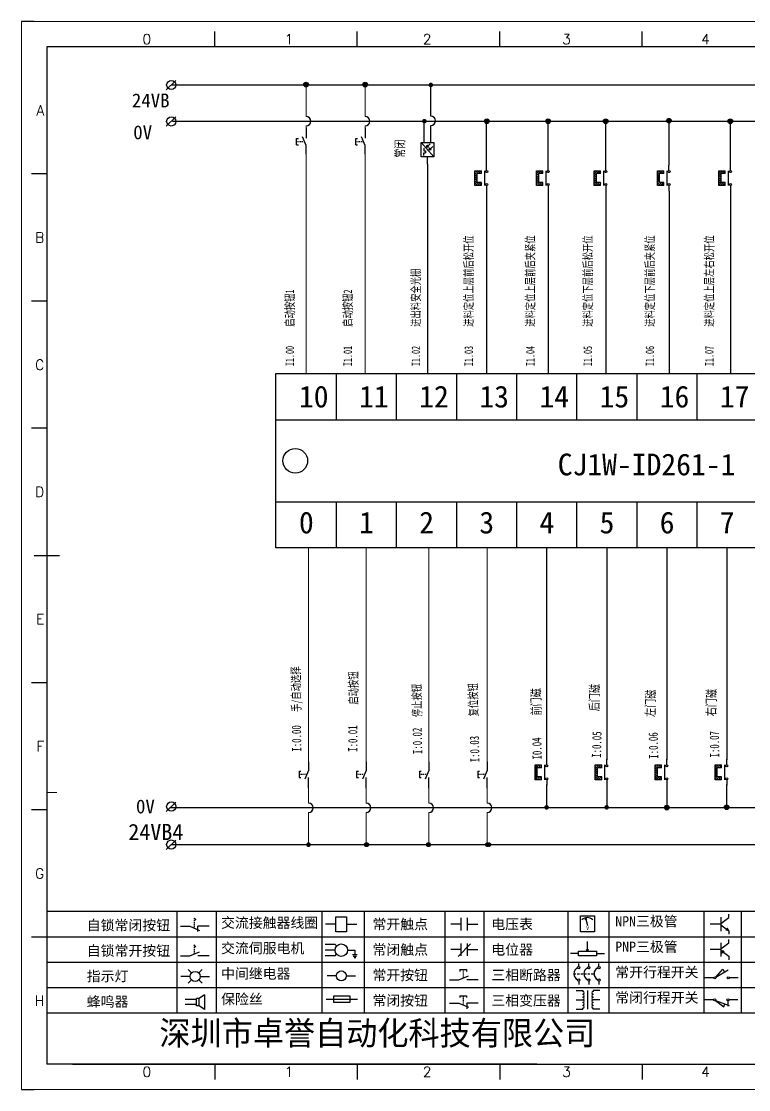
# Model space of a CAD drawing. Extents: x 38255 to 47052, y -6758 to -3353.
# Drawn here: x 39142.9 to 39300.1, y -5387.1 to -5156.1 of the extents above; entities that cross this region are included whole.
import ezdxf
from ezdxf.enums import TextEntityAlignment as Align

# ---------------------------------------------------------------- set-up
doc = ezdxf.new("R2010")
doc.units = 0
doc.header["$MEASUREMENT"] = 0
doc.layers.add('AE_BOR', color=1, linetype='Continuous')
doc.layers.add('frame', color=7, linetype='Continuous', lineweight=15)
doc.styles.add('WD', font='romans.shx', dxfattribs={"bigfont": 'gbcbig.shx'})
doc.styles.add('宋', font='', dxfattribs={"width": 0.7})
doc.styles.add('汉字', font='')
doc.styles.get('宋').set_extended_font_data('SimSun')
doc.styles.get('汉字').set_extended_font_data('新宋体')

# ---------------------------------------------------------------- blocks, each defined once
blk = doc.blocks.new('光电开关')
at = {"linetype": 'ByBlock'}
h = blk.add_hatch(dxfattribs=at)
h.set_pattern_fill('ANSI31', color=256, scale=0.01, style=0)
h.set_pattern_definition([(45, (0.172267, 0), (-0.0224506403, 0.0224506403), [])])
h.paths.add_polyline_path([(-1882.44, -776.34), (-1882.5, -775.91), (-1882.68, -776.07)])
h.paths.add_polyline_path([(-1882.86, -776.23), (-1882.44, -776.34), (-1882.68, -776.07)])
h.paths.add_polyline_path([(-1883.05, -776.88), (-1883.11, -776.45), (-1883.29, -776.61)])
h.paths.add_polyline_path([(-1883.47, -776.77), (-1883.05, -776.88), (-1883.29, -776.61)])
for p, q in [((-1884.01, -775.96), (-1885.56, -775.96)), ((-1880.91, -775.3), (-1884.01, -778.05)), ((-1883.75, -776.09), (-1883.05, -776.88)), ((-1883.14, -775.55), (-1882.44, -776.34)), ((-1882.5, -775.91), (-1882.86, -776.23)), ((-1882.44, -776.34), (-1882.5, -775.91)), ((-1884.01, -777.39), (-1885.56, -777.39)), ((-1883.11, -776.45), (-1883.47, -776.77)), ((-1883.05, -776.88), (-1883.47, -776.77)), ((-1883.05, -776.88), (-1883.11, -776.45)), ((-1882.44, -776.34), (-1882.86, -776.23)), ((-1882.78, -777.47), (-1882.23, -777.47)), ((-1882.23, -777.47), (-1882.23, -777.14)), ((-1882.23, -777.14), (-1881.78, -777.14)), ((-1881.78, -777.47), (-1881.78, -777.14)), ((-1881.23, -777.47), (-1881.78, -777.47)), ((-1879.37, -776.67), (-1880.91, -776.67))]:
    blk.add_line(p, q, dxfattribs=at)
blk.add_lwpolyline([(-1884.01, -775.3), (-1880.91, -775.3), (-1880.91, -778.05), (-1884.01, -778.05)], close=True, dxfattribs=at)
blk = doc.blocks.new('*U34')
at = {"linetype": 'ByBlock'}
for p, q in [((-1909.23, -780.45), (-1909.23, -780.67)), ((-1909.23, -780.45), (-1908.92, -780.84)), ((-1909.23, -780.84), (-1909.23, -781.05)), ((-1911.92, -782.07), (-1910.06, -782.07)), ((-1910.06, -782.07), (-1908.18, -782.88)), ((-1909.23, -781.23), (-1909.23, -781.44)), ((-1909.23, -781.61), (-1909.23, -781.83)), ((-1909.23, -782), (-1909.23, -782.21)), ((-1909.23, -782.38), (-1909.23, -782.43)), ((-1908.52, -783.07), (-1908.52, -782.07)), ((-1906.25, -782.07), (-1908.52, -782.07))]:
    blk.add_line(p, q, dxfattribs=at)
blk = doc.blocks.new('*U36')
at = {"linetype": 'ByBlock'}
for p, q in [((-1908.88, -791.17), (-1909.23, -790.71)), ((-1909.23, -790.71), (-1909.23, -790.92)), ((-1909.23, -791.09), (-1909.23, -791.31)), ((-1909.23, -791.48), (-1909.23, -791.69)), ((-1911.92, -792.89), (-1910.06, -792.89)), ((-1910.06, -792.89), (-1908.18, -792.08)), ((-1909.23, -791.86), (-1909.23, -792.08)), ((-1909.23, -792.25), (-1909.23, -792.47)), ((-1906.25, -792.89), (-1908.52, -792.89))]:
    blk.add_line(p, q, dxfattribs=at)
blk = doc.blocks.new('蜂鸣器')
at = {"linetype": 'ByBlock'}
for p, q in [((-1907.17, -795.53), (-1908.25, -796.26)), ((-1907.17, -795.53), (-1907.17, -798.41)), ((-1908.8, -796.48), (-1911.01, -796.48)), ((-1908.8, -797.46), (-1911.01, -797.46)), ((-1908.25, -796.26), (-1908.8, -796.26)), ((-1908.8, -797.68), (-1908.8, -796.26)), ((-1908.25, -797.68), (-1908.8, -797.68)), ((-1908.25, -797.68), (-1908.25, -796.26)), ((-1907.17, -798.41), (-1908.25, -797.68))]:
    blk.add_line(p, q, dxfattribs=at)
blk = doc.blocks.new('指示灯')
at = {"linetype": 'ByBlock'}
for p, q in [((-1854.25, -776.92), (-1856.06, -776.92)), ((-1854.62, -775.59), (-1853.97, -776.23)), ((-1851.9, -775.59), (-1852.54, -776.23)), ((-1852.26, -776.92), (-1850.45, -776.92)), ((-1854.62, -778.25), (-1853.97, -777.61)), ((-1851.9, -778.25), (-1852.54, -777.61))]:
    blk.add_line(p, q, dxfattribs=at)
blk.add_circle((-1853.26, -776.92), 0.992, dxfattribs=at)
blk = doc.blocks.new('交流接触器线圈')
at = {"linetype": 'ByBlock'}
for p, q in [((-1880.82, -781.77), (-1882.87, -781.77)), ((-1878.72, -781.77), (-1876.67, -781.77))]:
    blk.add_line(p, q, dxfattribs=at)
blk.add_lwpolyline([(-1880.82, -780.28), (-1878.72, -780.28), (-1878.72, -783.26), (-1880.82, -783.26)], close=True, dxfattribs=at)
blk = doc.blocks.new('交流伺服电机')
at = {"linetype": 'ByBlock'}
for p, q in [((-1880.97, -785.75), (-1882.94, -785.75)), ((-1880.97, -786.85), (-1882.94, -786.85)), ((-1880.97, -785.75), (-1880.65, -786.03)), ((-1878.49, -786.85), (-1877.07, -786.85)), ((-1877.07, -786.85), (-1877.07, -787.72)), ((-1880.97, -787.94), (-1882.94, -787.94)), ((-1880.97, -787.94), (-1880.65, -787.67)), ((-1877.54, -787.72), (-1876.59, -787.72)), ((-1877.38, -788.01), (-1876.75, -788.01)), ((-1877.23, -788.29), (-1876.9, -788.29))]:
    blk.add_line(p, q, dxfattribs=at)
blk.add_circle((-1879.73, -786.85), 1.24, dxfattribs=at)
blk = doc.blocks.new('中间继电器')
at = {"linetype": 'ByBlock'}
for p, q in [((-1880.72, -791.92), (-1882.54, -791.92)), ((-1878.74, -791.92), (-1876.92, -791.92))]:
    blk.add_line(p, q, dxfattribs=at)
blk.add_circle((-1879.73, -791.92), 0.992, dxfattribs=at)
blk = doc.blocks.new('保险丝')
at = {"linetype": 'ByBlock'}
blk.add_line((-1882.72, -796.49), (-1876.55, -796.49), dxfattribs=at)
blk.add_lwpolyline([(-1881.2, -795.86), (-1878.06, -795.86), (-1878.06, -797.12), (-1881.2, -797.12)], close=True, dxfattribs=at)
blk = doc.blocks.new('常开按钮')
at = {"linetype": 'ByBlock'}
for p, q in [((-1910.06, -787.73), (-1908.18, -786.93)), ((-1909.9, -785.68), (-1908.56, -785.68)), ((-1909.9, -785.68), (-1909.9, -786.07)), ((-1909.23, -785.68), (-1909.23, -785.89)), ((-1909.23, -786.06), (-1909.23, -786.28)), ((-1909.23, -786.45), (-1909.23, -786.67)), ((-1909.23, -786.84), (-1909.23, -787.05)), ((-1909.23, -787.22), (-1909.23, -787.38)), ((-1908.56, -785.68), (-1908.56, -786.07)), ((-1911.92, -787.73), (-1910.06, -787.73)), ((-1906.25, -787.73), (-1908.52, -787.73))]:
    blk.add_line(p, q, dxfattribs=at)
blk = doc.blocks.new('常开触点')
at = {"linetype": 'ByBlock'}
for p, q in [((-1853.82, -782.99), (-1853.82, -780.56)), ((-1852.6, -782.99), (-1852.6, -780.56)), ((-1853.82, -781.77), (-1855.88, -781.77)), ((-1852.6, -781.77), (-1850.55, -781.77))]:
    blk.add_line(p, q, dxfattribs=at)
blk = doc.blocks.new('常闭触点')
at = {"linetype": 'ByBlock'}
for p, q in [((-1853.82, -786.77), (-1855.88, -786.77)), ((-1852.01, -785.66), (-1854.43, -788.1)), ((-1853.82, -787.99), (-1853.82, -785.56)), ((-1852.6, -787.99), (-1852.6, -785.56)), ((-1852.6, -786.77), (-1850.55, -786.77))]:
    blk.add_line(p, q, dxfattribs=at)
blk = doc.blocks.new('常闭按钮')
at = {"linetype": 'ByBlock'}
for p, q in [((-1854.11, -790.83), (-1852.77, -790.83)), ((-1854.11, -790.83), (-1854.11, -791.22)), ((-1853.44, -790.83), (-1853.44, -791.04)), ((-1853.44, -791.21), (-1853.44, -791.43)), ((-1853.44, -791.6), (-1853.44, -791.82)), ((-1852.77, -790.83), (-1852.77, -791.22)), ((-1856.13, -792.28), (-1854.28, -792.28)), ((-1854.28, -792.28), (-1852.4, -793.09)), ((-1853.44, -791.99), (-1853.44, -792.2)), ((-1853.44, -792.37), (-1853.44, -792.53)), ((-1850.47, -792.28), (-1852.73, -792.28)), ((-1852.73, -792.28), (-1852.73, -793.43))]:
    blk.add_line(p, q, dxfattribs=at)
blk = doc.blocks.new('电压表')
at = {"linetype": 'ByBlock'}
for p, q in [((-1814.84, -780.75), (-1814.91, -781.13)), ((-1814.6, -781.05), (-1814.91, -781.13)), ((-1814.84, -780.75), (-1814.46, -782.26)), ((-1814.84, -780.75), (-1814.6, -781.05))]:
    blk.add_line(p, q, dxfattribs=at)
blk.add_lwpolyline([(-1815.84, -780.34), (-1813.07, -780.34), (-1813.07, -783.49), (-1815.84, -783.49)], close=True, dxfattribs=at)
blk.add_arc((-1814.46, -782.26), 1.56, 46.8313, 133.1687, dxfattribs=at)
at = {"linetype": 'ByBlock', "insert": (-1814.7, -782.39), "char_height": 0.75, "width": 0.6768, "attachment_point": 1}
blk.add_mtext('V', dxfattribs=at)
blk = doc.blocks.new('电位器')
at = {"linetype": 'ByBlock'}
for p, q in [((-1814.45, -787.3), (-1814.45, -785.39)), ((-1814.45, -787.3), (-1814.62, -786.96)), ((-1814.62, -786.96), (-1814.27, -786.96)), ((-1814.45, -787.3), (-1814.27, -786.96)), ((-1816.21, -787.75), (-1817.79, -787.75)), ((-1812.68, -787.75), (-1811.1, -787.75))]:
    blk.add_line(p, q, dxfattribs=at)
blk.add_lwpolyline([(-1816.21, -787.3), (-1812.68, -787.3), (-1812.68, -788.2), (-1816.21, -788.2)], close=True, dxfattribs=at)
blk = doc.blocks.new('三相断路器')
at = {"linetype": 'ByBlock'}
for p, q in [((-1816.17, -790.33), (-1816.17, -789.7)), ((-1814.17, -790.33), (-1814.17, -789.7)), ((-1812.18, -790.33), (-1812.18, -789.7)), ((-1817.14, -791.74), (-1816.72, -791.74)), ((-1816.45, -791.74), (-1816.03, -791.74)), ((-1816.17, -793.19), (-1816.17, -793.83)), ((-1815.76, -791.74), (-1815.34, -791.74)), ((-1815.07, -791.74), (-1814.65, -791.74)), ((-1814.38, -791.74), (-1813.96, -791.74)), ((-1814.17, -793.19), (-1814.17, -793.83)), ((-1813.69, -791.74), (-1813.27, -791.74)), ((-1812.18, -793.19), (-1812.18, -793.83))]:
    blk.add_line(p, q, dxfattribs=at)
for centre in [(-1816.17, -790.55), (-1814.17, -790.55), (-1812.18, -790.55), (-1816.17, -792.98), (-1814.17, -792.98), (-1812.18, -792.98)]:
    blk.add_circle(centre, 0.219, dxfattribs=at)
for centre in [(-1815.81, -791.74), (-1813.82, -791.74), (-1811.83, -791.74)]:
    blk.add_arc(centre, 1.32, 115.5791, 244.4209, dxfattribs=at)
blk = doc.blocks.new('三相变压器')
at = {"linetype": 'ByBlock'}
for p, q in [((-1816.69, -795.03), (-1815.37, -795.03)), ((-1815.37, -795.03), (-1815.37, -795.24)), ((-1814.34, -798.7), (-1814.34, -795.04)), ((-1812, -795.03), (-1813.32, -795.03)), ((-1813.32, -795.03), (-1813.32, -795.24)), ((-1816.69, -796.87), (-1815.37, -796.87)), ((-1812, -796.87), (-1813.32, -796.87)), ((-1816.69, -798.71), (-1815.37, -798.71)), ((-1815.37, -798.71), (-1815.37, -798.5)), ((-1813.32, -798.71), (-1813.32, -798.5)), ((-1812, -798.71), (-1813.32, -798.71))]:
    blk.add_line(p, q, dxfattribs=at)
for centre, start, end in [((-1815.37, -795.51), 270, 90), ((-1815.37, -796.06), 270, 90), ((-1813.32, -795.51), 90, 270), ((-1813.32, -796.06), 90, 270), ((-1815.37, -796.6), 270, 90), ((-1815.37, -797.14), 270, 90), ((-1815.37, -797.68), 270, 90), ((-1815.37, -798.23), 270, 90), ((-1813.32, -796.6), 90, 270), ((-1813.32, -797.14), 90, 270), ((-1813.32, -797.68), 90, 270), ((-1813.32, -798.23), 90, 270)]:
    blk.add_arc(centre, 0.271, start, end, dxfattribs=at)
blk = doc.blocks.new('NPN三极管')
at = {"linetype": 'ByBlock'}
for p, q in [((-1785.73, -780.61), (-1785.73, -783.32)), ((-1785.73, -781.82), (-1784.15, -780.66)), ((-1784.15, -780.66), (-1784.15, -779.98)), ((-1785.73, -781.97), (-1787.81, -781.97)), ((-1785.73, -782.11), (-1784.15, -783.27)), ((-1784.41, -782.73), (-1784.74, -783.18)), ((-1784.15, -783.27), (-1784.74, -783.18)), ((-1784.15, -783.27), (-1784.41, -782.73)), ((-1784.15, -783.27), (-1784.15, -783.96))]:
    blk.add_line(p, q, dxfattribs=at)
blk = doc.blocks.new('PNP三极管')
at = {"linetype": 'ByBlock'}
for p, q in [((-1784.9, -785.38), (-1784.9, -788.09)), ((-1783.32, -785.43), (-1783.32, -784.75)), ((-1784.9, -786.74), (-1786.98, -786.74)), ((-1784.9, -786.59), (-1783.32, -785.43)), ((-1784.9, -786.88), (-1783.32, -788.04)), ((-1784.9, -786.88), (-1784.31, -786.97)), ((-1784.9, -786.88), (-1784.64, -787.42)), ((-1784.31, -786.97), (-1784.64, -787.42)), ((-1783.32, -788.04), (-1783.32, -788.73))]:
    blk.add_line(p, q, dxfattribs=at)
blk = doc.blocks.new('常开行程开关')
at = {"linetype": 'ByBlock'}
for p, q in [((-1785.89, -792.17), (-1784.52, -790.62)), ((-1785.89, -792.17), (-1783.43, -790.72)), ((-1784.52, -790.62), (-1784.19, -791.17)), ((-1786.29, -792.3), (-1788.01, -792.3)), ((-1781.48, -792.3), (-1783.21, -792.3))]:
    blk.add_line(p, q, dxfattribs=at)
for centre in [(-1786.07, -792.3), (-1783.42, -792.3)]:
    blk.add_circle(centre, 0.219, dxfattribs=at)
blk = doc.blocks.new('常闭行程开关')
at = {"linetype": 'ByBlock'}
for p, q in [((-1786.34, -796.62), (-1788.07, -796.62)), ((-1785.93, -796.72), (-1783.25, -797.7)), ((-1785.93, -796.72), (-1784.3, -798)), ((-1784.3, -798), (-1784.08, -797.4)), ((-1783.48, -796.84), (-1783.48, -797.85)), ((-1781.54, -796.62), (-1783.26, -796.62))]:
    blk.add_line(p, q, dxfattribs=at)
for centre in [(-1786.12, -796.62), (-1783.48, -796.62)]:
    blk.add_circle(centre, 0.219, dxfattribs=at)
blk = doc.blocks.new('电控横A4')
for p, q in [((292, -5), (5, -5)), ((5, -5), (5, -205)), ((10.03, -205), (289.53, -205)), ((130.8, -205), (190.75, -205))]:
    blk.add_line(p, q)
at = {"lineweight": 9, "ltscale": 0.1}
for p, q in [((5, -151.57), (7, -151.57)), ((101.34, -205), (130.8, -205)), ((129.44, -205), (129.44, -205)), ((129.44, -205), (129.44, -205)), ((129.44, -205), (129.44, -205)), ((129.44, -205), (129.44, -205))]:
    blk.add_line(p, q, dxfattribs=at)
at = {"linetype": 'ByBlock'}
for p, q in [((292, -175), (5, -175)), ((292, -180), (5, -180)), ((292, -185), (5, -185)), ((292, -190), (5, -190)), ((292, -195), (5, -195))]:
    blk.add_line(p, q, dxfattribs=at)
at = {"color": 0, "lineweight": -2}
for p, q in [((30.58, -175), (30.58, -195)), ((38.26, -175), (38.26, -195)), ((59.05, -175), (59.05, -195)), ((67.4, -175), (67.4, -195)), ((83.26, -175), (83.26, -195)), ((90.91, -175), (90.91, -195)), ((107.4, -175), (107.4, -195)), ((115.5, -175), (115.5, -195)), ((134.12, -175), (134.12, -195)), ((141.48, -175), (141.48, -195))]:
    blk.add_line(p, q, dxfattribs=at)
at = {"color": 0, "ltscale": 2}
blk.add_line((101.34, -205), (5, -205), dxfattribs=at)
at = {"layer": 'AE_BOR', "lineweight": 30}
for p, q in [((2.53, 0), (0, 0)), ((0, -210), (2.53, -210))]:
    blk.add_line(p, q, dxfattribs=at)
at = {"layer": 'AE_BOR', "color": 1, "lineweight": 15}
for p, q in [((0, 0), (297, 0)), ((0, -210), (0, 0)), ((297, -210), (0, -210))]:
    blk.add_line(p, q, dxfattribs=at)
at = {"layer": 'AE_BOR'}
for p, q in [((38.03, -5), (38.03, -2)), ((66.03, -5), (66.03, -2)), ((94.03, -5), (94.03, -2)), ((122.03, -5), (122.03, -2)), ((5, -30), (2, -30)), ((5, -55), (2, -55)), ((5, -80), (2, -80)), ((5, -130), (2, -130)), ((5, -155), (2, -155)), ((5, -180), (2, -180)), ((38.03, -205), (38.03, -208)), ((66.03, -205), (66.03, -208)), ((94.03, -205), (94.03, -208)), ((122.03, -205), (122.03, -208))]:
    blk.add_line(p, q, dxfattribs=at)
at = {"layer": 'AE_BOR', "color": 2, "lineweight": 30}
blk.add_line((2.5, -105), (7.5, -105), dxfattribs=at)
at = {"linetype": 'ByBlock'}
for name, p in [('*U34', (1943.19, 604.18)), ('交流接触器线圈', (1942.62, 604.27)), ('常开触点', (1940.27, 604.3)), ('电压表', (1925.71, 604.52)), ('NPN三极管', (1923.2, 604.5)), ('PNP三极管', (1922.37, 604.27)), ('*U36', (1943.19, 609.18)), ('交流伺服电机', (1942.62, 604.27)), ('常闭触点', (1940.27, 604.3)), ('电位器', (1925.71, 604.52)), ('指示灯', (1887.41, 589.18)), ('中间继电器', (1942.62, 604.27)), ('常开按钮', (1996.06, 599.3)), ('三相断路器', (1925.71, 604.52)), ('常开行程开关', (1922.37, 604.27)), ('三相变压器', (1925.71, 604.52)), ('蜂鸣器', (1943.19, 604.18)), ('保险丝', (1942.62, 604.27)), ('常闭按钮', (1940.27, 599.3)), ('常闭行程开关', (1922.37, 604.27))]:
    blk.add_blockref(name, p, dxfattribs=at)
at = {"char_height": 2, "attachment_point": 1, "style": '汉字'}
for s, insert in [('{\\fKaiTi_GB2312|b0|i0|c134|p49;自锁常闭按钮}', (12.86, -176.69)), ('{\\fKaiTi_GB2312|b0|i0|c134|p49;交流接触器线圈}', (39.25, -176.19)), ('{\\fKaiTi_GB2312|b0|i0|c134|p49;常开触点}', (69.01, -176.48)), ('{\\fKaiTi_GB2312|b0|i0|c134|p49;电压表}', (92.37, -176.47)), ('{\\fKaiTi_GB2312|b0|i0|c134|p49;NPN三极管}', (116.73, -175.91)), ('{\\fKaiTi_GB2312|b0|i0|c134|p49;自锁常开按钮}', (12.86, -181.69)), ('{\\fKaiTi_GB2312|b0|i0|c134|p49;交流伺服电机}', (39.25, -181.19)), ('{\\fKaiTi_GB2312|b0|i0|c134|p49;常闭触点}', (69.01, -181.48)), ('{\\fKaiTi_GB2312|b0|i0|c134|p49;电位器}', (92.37, -181.47)), ('{\\fKaiTi_GB2312|b0|i0|c134|p49;PNP三极管}', (116.73, -180.91)), ('{\\fKaiTi_GB2312|b0|i0|c134|p49;指示灯}', (12.86, -186.69)), ('{\\fKaiTi_GB2312|b0|i0|c134|p49;中间继电器}', (39.25, -186.19)), ('{\\fKaiTi_GB2312|b0|i0|c134|p49;常开按钮}', (69.01, -186.48)), ('{\\fKaiTi_GB2312|b0|i0|c134|p49;三相断路器}', (92.37, -186.47)), ('{\\fKaiTi_GB2312|b0|i0|c134|p49;常开行程开关}', (116.73, -185.91)), ('{\\fKaiTi_GB2312|b0|i0|c134|p49;保险丝}', (39.25, -191.19)), ('{\\fKaiTi_GB2312|b0|i0|c134|p49;常闭行程开关}', (116.73, -190.91)), ('{\\fKaiTi_GB2312|b0|i0|c134|p49;蜂鸣器}', (12.86, -191.69)), ('{\\fKaiTi_GB2312|b0|i0|c134|p49;常闭按钮}', (69.01, -191.48)), ('{\\fKaiTi_GB2312|b0|i0|c134|p49;三相变压器}', (92.37, -191.47))]:
    blk.add_mtext(s, dxfattribs=dict(at, insert=insert))
at = {"color": 0, "lineweight": -2, "insert": (27.14, -196.53), "char_height": 4.7064, "width": 96.1138, "attachment_point": 1}
blk.add_mtext('深圳市卓誉自动化科技有限公司', dxfattribs=at)
at = {"layer": 'AE_BOR', "style": 'WD'}
for s, p in [('0', (24.67, -4.5)), ('1', (52.6, -4.5)), ('2', (79.75, -4.5)), ('3', (107.15, -4.5)), ('4', (134.45, -4.5)), ('0', (24.67, -207.5)), ('1', (52.6, -207.5)), ('2', (79.75, -207.5)), ('3', (107.15, -207.5)), ('4', (134.45, -207.5))]:
    blk.add_text(s, height=2, dxfattribs=at).set_placement(p, align=Align.CENTER)
for s, p in [('A', (4.5, -17.5)), ('B', (4.5, -42.5)), ('C', (4.5, -67.5)), ('D', (4.5, -92.5)), ('E', (4.5, -117.5)), ('F', (4.5, -142.5)), ('G', (4.5, -167.5)), ('H', (4.5, -192.5))]:
    blk.add_text(s, height=2, dxfattribs=at).set_placement(p, align=Align.MIDDLE_RIGHT)
blk = doc.blocks.new('磁性开关')
at = {"linetype": 'ByBlock'}
h = blk.add_hatch(dxfattribs=at)
h.set_pattern_fill('ANSI31', color=256, scale=0.1, style=0)
h.set_pattern_definition([(45, (0, 0), (-0.224506403, 0.224506403), [])])
h.paths.add_polyline_path([(-1910.88, -776.69), (-1910.88, -775.29), (-1907.69, -775.29), (-1907.69, -776.69), (-1908.31, -776.69), (-1908.31, -775.79), (-1910.25, -775.79), (-1910.25, -776.69)])
for p, q in [((-1910.88, -776.69), (-1910.88, -775.29)), ((-1910.88, -775.29), (-1907.69, -775.29)), ((-1910.25, -776.69), (-1910.25, -775.79)), ((-1910.25, -775.79), (-1908.31, -775.79)), ((-1908.31, -776.69), (-1908.31, -775.79)), ((-1907.69, -775.29), (-1907.69, -776.69)), ((-1910.91, -777.81), (-1912.09, -777.81)), ((-1910.88, -776.69), (-1910.25, -776.69)), ((-1910.88, -777.39), (-1907.69, -777.39)), ((-1908.31, -776.69), (-1907.69, -776.69)), ((-1907.66, -777.81), (-1906.48, -777.81))]:
    blk.add_line(p, q, dxfattribs=at)
for centre in [(-1910.68, -777.81), (-1907.88, -777.81)]:
    blk.add_circle(centre, 0.225, dxfattribs=at)

msp = doc.modelspace()

# ---------------------------------------------------------------- hatches: boundary and pattern name
at = {"lineweight": -2}
h = msp.add_hatch(color=0, dxfattribs=at)
edge = h.paths.add_edge_path()
edge.add_arc((39204.457, -5169.739), 0.5, 0, 360)
h = msp.add_hatch(color=0, dxfattribs=at)
edge = h.paths.add_edge_path()
edge.add_arc((39204.458, -5169.733), 0.5, 0, 360)
h = msp.add_hatch(color=0, dxfattribs=at)
edge = h.paths.add_edge_path()
edge.add_arc((39217.229, -5169.739), 0.5, 0, 360)
h = msp.add_hatch(color=0, dxfattribs=at)
edge = h.paths.add_edge_path()
edge.add_arc((39217.23, -5169.733), 0.5, 0, 360)
h = msp.add_hatch(color=0, dxfattribs=at)
edge = h.paths.add_edge_path()
edge.add_arc((39231.422, -5169.835), 0.5, 180, 540)
h = msp.add_hatch(color=0, dxfattribs=at)
edge = h.paths.add_edge_path()
edge.add_arc((39230.035, -5177.661), 0.5, 180, 540)
h = msp.add_hatch(color=0, dxfattribs=at)
edge = h.paths.add_edge_path()
edge.add_arc((39243.527, -5177.67), 0.5, 0, 360)
h = msp.add_hatch(color=0, dxfattribs=at)
edge = h.paths.add_edge_path()
edge.add_arc((39256.802, -5177.67), 0.5, 0, 360)
h = msp.add_hatch(color=0, dxfattribs=at)
edge = h.paths.add_edge_path()
edge.add_arc((39269.247, -5177.67), 0.5, 0, 360)
h = msp.add_hatch(color=0, dxfattribs=at)
edge = h.paths.add_edge_path()
edge.add_arc((39282.921, -5177.56), 0.5, 0, 360)
h = msp.add_hatch(color=0, dxfattribs=at)
edge = h.paths.add_edge_path()
edge.add_arc((39296.18, -5177.672), 0.5, 0, 360)
h = msp.add_hatch(color=0, dxfattribs=at)
edge = h.paths.add_edge_path()
edge.add_arc((39256.454, -5326.043), 0.5, 0, 360)
h = msp.add_hatch(color=0, dxfattribs=at)
edge = h.paths.add_edge_path()
edge.add_arc((39269.442, -5326.038), 0.5, 0, 360)
h = msp.add_hatch(color=0, dxfattribs=at)
edge = h.paths.add_edge_path()
edge.add_arc((39282.451, -5326.084), 0.5, 0, 360)
h = msp.add_hatch(color=0, dxfattribs=at)
edge = h.paths.add_edge_path()
edge.add_arc((39295.382, -5326.022), 0.5, 0, 360)
h = msp.add_hatch(color=0, dxfattribs=at)
edge = h.paths.add_edge_path()
edge.add_arc((39204.977, -5334.107), 0.5, 0, 360, ccw=False)
h = msp.add_hatch(color=0, dxfattribs=at)
edge = h.paths.add_edge_path()
edge.add_arc((39217.427, -5334.107), 0.5, 0, 360, ccw=False)
h = msp.add_hatch(color=0, dxfattribs=at)
edge = h.paths.add_edge_path()
edge.add_arc((39217.632, -5334.107), 0.5, 0, 360, ccw=False)
h = msp.add_hatch(color=0, dxfattribs=at)
edge = h.paths.add_edge_path()
edge.add_arc((39230.832, -5334.107), 0.5, 0, 360, ccw=False)
h = msp.add_hatch(color=0, dxfattribs=at)
edge = h.paths.add_edge_path()
edge.add_arc((39230.998, -5334.107), 0.5, 0, 360, ccw=False)
h = msp.add_hatch(color=0, dxfattribs=at)
edge = h.paths.add_edge_path()
edge.add_arc((39243.616, -5334.107), 0.5, 0, 360, ccw=False)
h = msp.add_hatch(color=0, dxfattribs=at)
edge = h.paths.add_edge_path()
edge.add_arc((39244.025, -5334.107), 0.5, 0, 360, ccw=False)

# ---------------------------------------------------------------- linework, layer by layer
at = {"color": 0, "lineweight": -2}
for p, q in [((39174.184, -5170.889), (39176.311, -5168.871)), ((39175.316, -5169.798), (39236.142, -5169.798)), ((39233.823, -5169.798), (39439.749, -5169.798)), ((39174.184, -5178.761), (39176.311, -5176.743)), ((39175.538, -5177.67), (39375.445, -5177.67)), ((39230.709, -5186.936), (39230.709, -5232.246)), ((39210.942, -5232.246), (39210.942, -5242.246)), ((39223.942, -5232.246), (39223.942, -5242.246)), ((39236.942, -5232.246), (39236.942, -5242.246)), ((39249.942, -5232.246), (39249.942, -5242.246)), ((39262.942, -5232.246), (39262.942, -5242.246)), ((39275.942, -5232.246), (39275.942, -5242.246)), ((39288.942, -5232.246), (39288.942, -5242.246)), ((39197.942, -5242.246), (39418.942, -5242.246)), ((39197.942, -5259.95), (39418.942, -5259.95)), ((39210.942, -5259.95), (39210.942, -5269.95)), ((39223.942, -5259.95), (39223.942, -5269.95)), ((39236.942, -5259.95), (39236.942, -5269.95)), ((39249.942, -5259.95), (39249.942, -5269.95)), ((39262.942, -5259.95), (39262.942, -5269.95)), ((39275.942, -5259.95), (39275.942, -5269.95)), ((39288.942, -5259.95), (39288.942, -5269.95)), ((39256.47, -5269.95), (39256.47, -5315.792)), ((39269.495, -5269.95), (39269.495, -5315.792)), ((39282.435, -5269.95), (39282.435, -5315.792)), ((39295.389, -5269.95), (39295.389, -5315.792)), ((39256.465, -5321.075), (39256.465, -5326.078)), ((39269.49, -5321.075), (39269.49, -5326.078)), ((39282.43, -5321.075), (39282.43, -5326.078)), ((39295.384, -5321.075), (39295.384, -5326.078)), ((39174.184, -5326.915), (39176.311, -5324.897)), ((39175.022, -5326.057), (39439.749, -5326.057)), ((39174.184, -5335.142), (39176.311, -5333.125)), ((39175.244, -5334.107), (39439.749, -5334.107))]:
    msp.add_line(p, q, dxfattribs=at)
for p, q in [((39231.422, -5176.571), (39231.422, -5169.835)), ((39231.422, -5180.746), (39231.422, -5178.571)), ((39243.497, -5187.167), (39243.497, -5177.67)), ((39256.788, -5187.167), (39256.788, -5177.67)), ((39269.259, -5187.167), (39269.259, -5177.67)), ((39282.924, -5187.167), (39282.924, -5177.67)), ((39296.2, -5187.167), (39296.2, -5177.67)), ((39243.497, -5192.779), (39243.497, -5232.246)), ((39256.788, -5192.779), (39256.788, -5232.246)), ((39269.259, -5192.779), (39269.259, -5232.246)), ((39282.924, -5192.779), (39282.924, -5232.246)), ((39296.2, -5192.779), (39296.2, -5232.246))]:
    msp.add_line(p, q)
at = {"color": 7, "lineweight": -2}
msp.add_line((39229.997, -5182.296), (39229.997, -5177.713), dxfattribs=at)
at = {"color": 0, "lineweight": -2}
msp.add_lwpolyline([(39197.942, -5232.246), (39418.942, -5232.246), (39418.942, -5269.95), (39197.942, -5269.95)], close=True, dxfattribs=at)
for centre, radius in [((39175.311, -5169.839), 1), ((39204.457, -5169.739), 0.5), ((39204.458, -5169.733), 0.5), ((39217.229, -5169.739), 0.5), ((39217.23, -5169.733), 0.5), ((39175.311, -5177.711), 1), ((39243.527, -5177.67), 0.5), ((39256.802, -5177.67), 0.5), ((39269.247, -5177.67), 0.5), ((39282.904, -5177.558), 0.5), ((39296.163, -5177.67), 0.5), ((39202.114, -5251.098), 2.672), ((39175.311, -5325.865), 1), ((39282.451, -5326.084), 0.5), ((39295.39, -5326.009), 0.5), ((39175.311, -5334.093), 1)]:
    msp.add_circle(centre, radius, dxfattribs=at)
for centre in [(39204.457, -5177.673), (39217.229, -5177.673), (39231.422, -5177.571), (39204.989, -5326.133), (39217.439, -5326.133), (39231.01, -5326.133), (39243.628, -5326.133)]:
    msp.add_arc(centre, 1, 270, 90, dxfattribs=at)
at = {"layer": 'frame', "lineweight": 0}
for p, q in [((39204.457, -5175.832), (39204.457, -5169.739)), ((39217.229, -5175.832), (39217.229, -5169.739)), ((39204.457, -5176.673), (39204.457, -5175.832)), ((39217.229, -5176.673), (39217.229, -5175.832)), ((39204.457, -5179.096), (39204.457, -5178.673)), ((39217.229, -5179.096), (39217.229, -5178.673)), ((39204.457, -5232.246), (39204.457, -5182.905)), ((39217.229, -5232.246), (39217.229, -5182.905)), ((39204.989, -5269.95), (39204.989, -5316.203)), ((39217.439, -5269.95), (39217.439, -5316.203)), ((39231.01, -5269.95), (39231.01, -5316.203)), ((39243.628, -5269.95), (39243.628, -5316.203)), ((39204.989, -5321.869), (39204.989, -5325.133)), ((39217.439, -5321.869), (39217.439, -5325.133)), ((39231.01, -5321.869), (39231.01, -5325.133)), ((39243.628, -5321.869), (39243.628, -5325.133)), ((39204.989, -5327.133), (39204.989, -5334.107)), ((39217.439, -5327.133), (39217.439, -5334.107)), ((39231.01, -5327.133), (39231.01, -5334.107)), ((39243.628, -5327.133), (39243.628, -5334.107))]:
    msp.add_line(p, q, dxfattribs=at)

# ---------------------------------------------------------------- block references
at = {"xscale": 1.1, "yscale": 1.1, "zscale": 1.1}
msp.add_blockref('电控横A4', (39142.897, -5156.079), dxfattribs=at)
at = {"linetype": 'ByBlock'}
for name, p, rotation in [('常开按钮', (38416.725, -3272.843), 90), ('常开按钮', (38429.497, -3272.843), 90), ('光电开关', (40007.383, -7066.301), 269.9999999999999), ('磁性开关', (38465.683, -3280.691), 89.99999999999999), ('磁性开关', (38478.975, -3280.691), 89.99999999999999), ('磁性开关', (38491.445, -3280.691), 89.99999999999999), ('磁性开关', (38505.11, -3280.691), 89.99999999999999), ('磁性开关', (38518.387, -3280.691), 89.99999999999999), ('磁性开关', (38478.662, -3409.173), 89.99999999999999), ('磁性开关', (38491.687, -3409.173), 89.99999999999999), ('磁性开关', (38504.627, -3409.173), 89.99999999999999), ('磁性开关', (38517.58, -3409.173), 89.99999999999999)]:
    msp.add_blockref(name, p, dxfattribs=dict(at, rotation=rotation))
at = {"linetype": 'ByBlock', "xscale": -1}
for p, rotation in [((38417.257, -7228.122), 89.99999999999999), ((38429.706, -7228.122), 89.99999999999997), ((38443.278, -7228.122), 89.99999999999997), ((38455.896, -7228.122), 89.99999999999997)]:
    msp.add_blockref('常开按钮', p, dxfattribs=dict(at, rotation=rotation))

# ---------------------------------------------------------------- texts
at = {"lineweight": -2, "style": '宋', "width": 0.7}
for s, height, rotation, p in [('启动按钮', 1.8333, 90.11445, (39215.63, -5303.831)), ('停止按钮', 1.8333, 91.14786, (39229.41, -5306.513)), ('复位按钮', 1.8333, 91.14786, (39241.585, -5306.353)), ('后门磁', 2, 88.83414, (39267.746, -5305.275)), ('左门磁', 2, 88.83414, (39279.851, -5306.499)), ('右门磁', 2, 88.83414, (39292.984, -5306.353))]:
    msp.add_text(s, height=height, rotation=rotation, dxfattribs=at).set_placement(p)
at = {"color": 0, "lineweight": -2, "style": '宋', "width": 0.7}
for s, rotation, p in [('I0.04     前门磁', 91.14786, (39255.418, -5315.665)), ('I:0.01 ', 90.11445, (39215.554, -5314.03)), ('I:0.02 ', 91.14786, (39229.57, -5314.499)), ('I:0.03 ', 91.14786, (39241.949, -5316.28)), ('I:0.05 ', 88.83414, (39268.227, -5315.345)), ('I:0.06 ', 91.14786, (39280.597, -5315.505)), ('I:0.07 ', 91.14786, (39293.809, -5315.235))]:
    msp.add_text(s, height=2, rotation=rotation, dxfattribs=at).set_placement(p)
at = {"color": 0, "lineweight": -2, "attachment_point": 1}
for s, insert, char_height, width in [('24VB', (39166.785, -5171.678), 3, 12.20597), ('0V', (39167.084, -5178.575), 3, 14.27309), ('10', (39202.914, -5234.86), 4.7064, 7.20347), ('11', (39215.914, -5234.86), 4.7064, 7.20347), ('12', (39228.914, -5234.86), 4.7064, 7.20347), ('13', (39241.914, -5234.86), 4.7064, 7.20347), ('14', (39254.914, -5234.86), 4.7064, 7.20347), ('15', (39267.914, -5234.86), 4.7064, 7.20347), ('16', (39280.914, -5234.86), 4.7064, 7.20347), ('17', (39293.914, -5234.86), 4.7064, 7.20347), ('CJ1W-ID261-1  ', (39258.857, -5249.536), 4.70644, 101.14575), ('0', (39202.914, -5262.097), 4.706, 7.20347), ('2', (39228.914, -5262.097), 4.706, 7.20347), ('3', (39241.914, -5262.097), 4.706, 7.20347), ('6', (39280.914, -5262.097), 4.706, 7.20347), ('1', (39215.914, -5262.097), 4.706, 7.20347), ('4', (39254.914, -5262.097), 4.706, 7.20347), ('5', (39267.914, -5262.097), 4.706, 7.20347), ('7', (39293.914, -5262.097), 4.706, 7.20347), ('0V', (39167.676, -5324.345), 3, 14.27309), ('24VB4', (39166.019, -5329.609), 3.5, 14.27309)]:
    msp.add_mtext(s, dxfattribs=dict(at, insert=insert, char_height=char_height, width=width))
at = {"color": 0, "lineweight": -2, "char_height": 2, "style": '宋'}
for s, insert, width, attachment_point, rotation in [('常{\\fSimSun|b0|i0|c134|p2;闭}', (39223.722, -5185.588), 71.79445, 1, 90), ('\\pxi-0.125,sm1,ql,t4.125;{\\f宋体|b0|i0|c134|p2;\\H0.916667x;\\C256;I1.03^I进料定位上层前后松开位^I', (39238.693, -5230.376), 71.79445, 1, 90), ('\\pxi-0.125,sm1,ql,t4.125;{\\f宋体|b0|i0|c134|p2;\\H0.916667x;\\C256;I1.04^I进料定位上层前后夹紧位^I', (39252.01, -5230.376), 71.79445, 1, 90), ('\\pxi-0.125,sm1,ql,t4.125;{\\f宋体|b0|i0|c134|p2;\\H0.916667x;\\C256;I1.05^I进料定位下层前后松开位^I', (39264.448, -5230.376), 71.79445, 1, 90), ('\\pxi-0.125,sm1,ql,t4.125;{\\f宋体|b0|i0|c134|p2;\\H0.916667x;\\C256;I1.06^I进料定位下层前后夹紧位^I', (39277.86, -5230.376), 71.79445, 1, 90), ('\\pxi-0.125,sm1,ql,t4.125;{\\f宋体|b0|i0|c134|p2;\\H0.916667x;\\C256;I1.07^I进料定位上层左右松开位^I', (39290.719, -5230.376), 71.79445, 1, 90), ('\\pxi-0.125,sm1,ql,t4.125;{\\f宋体|b0|i0|c134|p2;\\H0.916667x;\\C256;I1.02^I进出料安全光栅^I', (39227.27, -5230.376), 71.79445, 1, 90), ('\\pxi-0.125,sm1,ql,t4.125;{\\f宋体|b0|i0|c134|p2;\\H0.916667x;\\C256;I1.00^I启动按钮1^I', (39200.017, -5230.376), 71.79445, 1, 90), ('\\pxi-0.125,sm1,ql,t4.125;{\\f宋体|b0|i0|c134|p2;\\H0.916667x;\\C256;I1.01^I启动按钮2^I', (39212.538, -5230.376), 71.79445, 1, 90), ('I:0.00   {\\f宋体|b0|i0|c134|p2;\\H0.916667x;\\C256;手/自动选择}', (39201.133, -5295.585), 89.85973, 3, 90.93919)]:
    msp.add_mtext(s, dxfattribs=dict(at, insert=insert, width=width, attachment_point=attachment_point, rotation=rotation))

doc.saveas('drawing.dxf')
